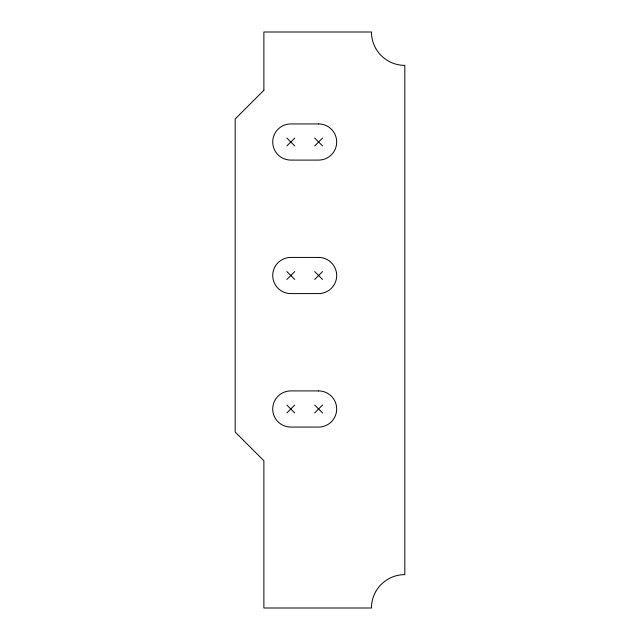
<?xml version="1.0" encoding="UTF-8"?>
<svg xmlns="http://www.w3.org/2000/svg" width="640" height="640" viewBox="0 0 640 640"><rect width="100%" height="100%" fill="white"/><g stroke="black" fill="none" stroke-linecap="round" stroke-linejoin="round"><path stroke-width="0.96" d="M286.864 145.952L294.736 138.08M314.68 145.952L322.544 138.08M286.864 279.44L294.736 271.568M314.68 279.44L322.544 271.568M286.864 412.928L294.736 405.056M314.68 412.928L322.544 405.056M314.68 138.08L322.544 145.952M286.864 138.08L294.736 145.952M314.68 271.568L322.544 279.44M286.864 271.568L294.736 279.44M314.68 405.056L322.544 412.928M286.864 405.056L294.736 412.928M263.88 90.28L235.176 118.976L235.176 432.032L263.88 460.728L263.88 608L371.448 608A33.368 33.368 0 0 1 404.824 574.632L404.824 65.368A33.368 33.368 0 0 1 371.448 32L263.88 32L263.88 90.28M318.608 123.936L290.8 123.936A18.08 18.08 0 0 0 272.72 142.016A18.08 18.08 0 0 0 290.8 160.096L318.608 160.096A18.08 18.08 0 0 0 336.688 142.016A18.08 18.08 0 0 0 318.608 123.936M318.608 257.424L290.8 257.424A18.08 18.08 0 0 0 272.72 275.504A18.08 18.08 0 0 0 290.8 293.584L318.608 293.584A18.08 18.08 0 0 0 336.688 275.504A18.08 18.08 0 0 0 318.608 257.424M318.608 390.912L290.8 390.912A18.08 18.08 0 0 0 272.72 408.992A18.08 18.08 0 0 0 290.8 427.072L318.608 427.072A18.08 18.08 0 0 0 336.688 408.992A18.08 18.08 0 0 0 318.608 390.912"/></g></svg>
